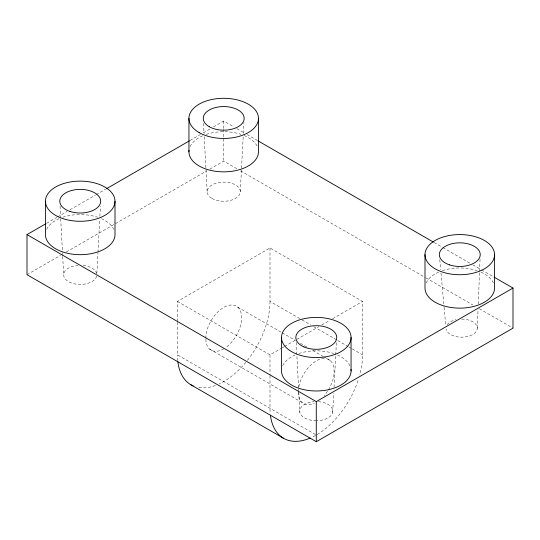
<?xml version="1.0" encoding="UTF-8"?>
<svg xmlns="http://www.w3.org/2000/svg" width="540" height="540" viewBox="0 0 540 540"><rect width="100%" height="100%" fill="white"/><g stroke="black" fill="none" stroke-linecap="round" stroke-linejoin="round"><path stroke-width="0.41" stroke-dasharray="2.7 2.03" d="M477.293 328.138L478.062 308.934M478.264 303.925L479.527 272.187M479.561 271.35L480.06 258.829M96.883 273.186L97.949 253.098M97.99 252.261L99.711 219.618M99.886 216.27L100.42 206.226M240.287 191.687L243.196 136.694M243.378 133.36L243.952 122.533M332.721 412.351L333.734 393.174M334.037 387.335L335.704 355.651M335.745 354.82L336.447 341.476M46.67 223.25L56.869 217.364M57.598 216.945L67.075 211.478M69.984 209.79L95.486 195.068M96.215 194.65L105.685 189.182M190.201 140.387L200.401 134.501M203.317 132.813L210.6 128.608M213.516 126.927L223.715 121.041L233.941 126.941M27 274.691L60.514 255.346M66.346 251.978L206.955 170.795M209.871 169.114L223.715 161.123L237.593 169.135M177.431 321.462L177.431 301.415L270 247.975L362.57 301.415L362.57 354.861A65.455 37.793 -60 0 1 359.714 375.003M177.431 301.415L270 354.861L280.935 348.55M281.664 348.131L283.851 346.869M284.58 346.444L318.836 326.666M321.752 324.986L329.771 320.355M332.687 318.674L362.57 301.415M236.864 128.628L244.168 132.847M247.091 134.534L257.317 140.441M434.106 242.507L442.139 247.144M442.868 247.563L469.901 263.169M472.824 264.857L480.857 269.5M481.586 269.919L493.276 276.669M240.516 170.822L425.338 277.526M426.067 277.952L472.824 304.945M479.399 308.738L513 328.138M270 247.975L270 301.421L301.34 319.511M302.069 319.937L310.817 324.986M313.733 326.666L337.061 340.132M337.79 340.558L347.996 346.444M348.725 346.869L351.635 348.55M352.363 348.975L362.57 354.861M237.715 307.118L281.455 332.363M282.184 332.788L295.299 340.362M300.402 343.305L306.963 347.092M312.795 350.46L323.001 356.353M323.73 356.771L330.291 360.558M209.709 349.164L302.285 402.611M177.431 322.292L177.431 354.861L316.285 435.031A65.455 37.793 -60 0 0 358.567 378.918M439.769 259.659L440.681 269.683M440.984 273.024L444.015 306.43M444.089 307.26L445.757 325.634M296.19 342.421L298.6 388.267M298.647 389.104L298.775 391.601M298.816 392.438L299.869 412.439M203.526 123.363L204.053 133.36M204.228 136.694L207.144 191.687M60.041 206.226L60.656 217.944M60.703 218.781L62.465 252.261M62.512 253.098L62.647 255.609M62.687 256.446L63.659 274.86M298.499 391.858L298.553 394.943A25.367 14.648 -60 0 0 314.307 403.312M205.929 338.411L205.888 336.15A25.367 14.648 -60 0 1 223.351 307.645A25.367 14.648 -60 0 1 241.448 314.779L241.542 320.132A25.367 14.648 -60 0 1 226.415 347.051M205.943 339.181L205.983 341.503A25.367 14.648 -60 0 0 225.092 347.996M270 354.861L270 374.909M270 375.739L270 408.308A65.455 37.793 -60 0 0 270.223 413.411M223.715 121.041L223.715 128.554M223.715 129.391L223.715 161.123M190.127 146.57A34.776 20.075 0 0 1 203.276 135.526M206.327 134.379A34.776 20.075 0 0 1 241.103 134.379M244.148 135.526A34.776 20.075 0 0 1 257.303 146.57M46.636 229.412A34.776 20.075 0 0 1 59.063 218.68M62.843 217.222A34.776 20.075 0 0 1 97.619 217.222M101.399 218.68A34.776 20.075 0 0 1 113.819 229.412M282.697 365.702A34.776 20.075 0 0 1 295.117 354.969M298.897 353.511A34.776 20.075 0 0 1 333.673 353.511M337.453 354.969A34.776 20.075 0 0 1 349.873 365.702M426.182 282.859A34.776 20.075 0 0 1 438.601 272.126M442.382 270.668A34.776 20.075 0 0 1 477.158 270.668M480.938 272.126A34.776 20.075 0 0 1 493.364 282.859M461.639 319.1A15.653 9.038 0 0 1 477.286 327.875A15.653 9.038 0 0 1 462.55 337.163A15.653 9.038 0 0 1 446.04 328.928M447.174 324.682A15.653 9.038 0 0 1 456.03 319.7M96.653 276.109A16.571 9.565 0 0 1 79.508 284.418A16.571 9.565 0 0 1 63.673 275.279A16.571 9.565 0 0 1 78.064 265.376M83.113 265.444A16.571 9.565 0 0 1 96.653 273.611M318.371 401.659A16.571 9.565 0 0 1 332.843 411.514A16.571 9.565 0 0 1 317.095 420.701M316.366 420.714A16.571 9.565 0 0 1 299.761 411.818A16.571 9.565 0 0 1 314.044 401.666M270 301.421A65.455 37.793 -60 0 1 246.854 361.064M245.808 362.347A65.455 37.793 -60 0 1 219.186 383.947M215.419 385.513A65.455 37.793 -60 0 1 198.855 387.578M177.734 360.794A65.455 37.793 -60 0 1 177.431 354.861M315.536 435.456A65.455 37.793 -60 0 1 311.756 437.393M298.87 386.694A25.367 14.648 -60 0 1 317.095 360.43A25.367 14.648 -60 0 1 334.017 368.226L334.112 373.579A25.367 14.648 -60 0 1 328.381 389.894M327.49 391.284A25.367 14.648 -60 0 1 324.014 395.813M211.997 198.45A16.571 9.565 0 0 0 239.72 194.164A16.571 9.565 0 0 0 219.429 182.446A16.571 9.565 0 0 0 211.997 198.45"/><path stroke-width="0.81" d="M494.006 277.088L513 288.056L513 328.138L316.285 441.713L27 274.691L27 234.61L45.941 223.675M106.414 188.757L189.472 140.805M27 234.61L316.285 401.625L513 288.056M258.046 140.859L433.37 242.082M190.984 384.831L283.554 438.277M494.546 254.651A34.776 20.075 0 0 1 442.382 272.038A34.776 20.075 0 0 1 442.382 237.263A34.776 20.075 0 0 1 494.546 254.651L494.546 288.056A34.776 20.075 0 0 1 459.769 308.131A34.776 20.075 0 0 1 425 288.056L425 254.651M351.061 337.493A34.776 20.075 0 0 1 298.897 354.881A34.776 20.075 0 0 1 298.897 320.105A34.776 20.075 0 0 1 351.061 337.493L351.061 370.899M316.285 401.625L316.285 441.713M281.509 337.493L281.509 370.899A34.776 20.075 0 0 0 317.581 390.96A34.776 20.075 0 0 0 350.966 369.401M258.491 118.368L258.491 151.767A34.776 20.075 0 0 1 222.419 171.835A34.776 20.075 0 0 1 189.034 150.275M188.939 118.368L188.939 151.767M115 201.204A34.776 20.075 0 0 1 62.843 218.592A34.776 20.075 0 0 1 62.843 183.816A34.776 20.075 0 0 1 115 201.204L115 234.61A34.776 20.075 0 0 1 80.231 254.684A34.776 20.075 0 0 1 45.455 234.61L45.455 201.204M193.185 385.938A65.455 37.793 -60 0 1 177.822 361.611M310.244 438.062A65.455 37.793 -60 0 1 270.398 415.058M199.125 132.563A34.776 20.075 0 0 0 257.303 123.559A34.776 20.075 0 0 0 214.711 98.975A34.776 20.075 0 0 0 199.125 132.563M209.25 126.718A20.453 11.812 0 0 0 243.472 121.419A20.453 11.812 0 0 0 218.423 106.961A20.453 11.812 0 0 0 209.25 126.718M449.543 264.877A20.453 11.812 0 0 0 480.229 254.651A20.453 11.812 0 0 0 449.543 244.424A20.453 11.812 0 0 0 449.543 264.877M303.912 346.896A20.453 11.812 0 0 0 336.582 338.978A20.453 11.812 0 0 0 308.367 326.606A20.453 11.812 0 0 0 303.912 346.896M69.998 211.43A20.453 11.812 0 0 0 100.683 201.204A20.453 11.812 0 0 0 69.998 190.978A20.453 11.812 0 0 0 69.998 211.43"/></g></svg>
